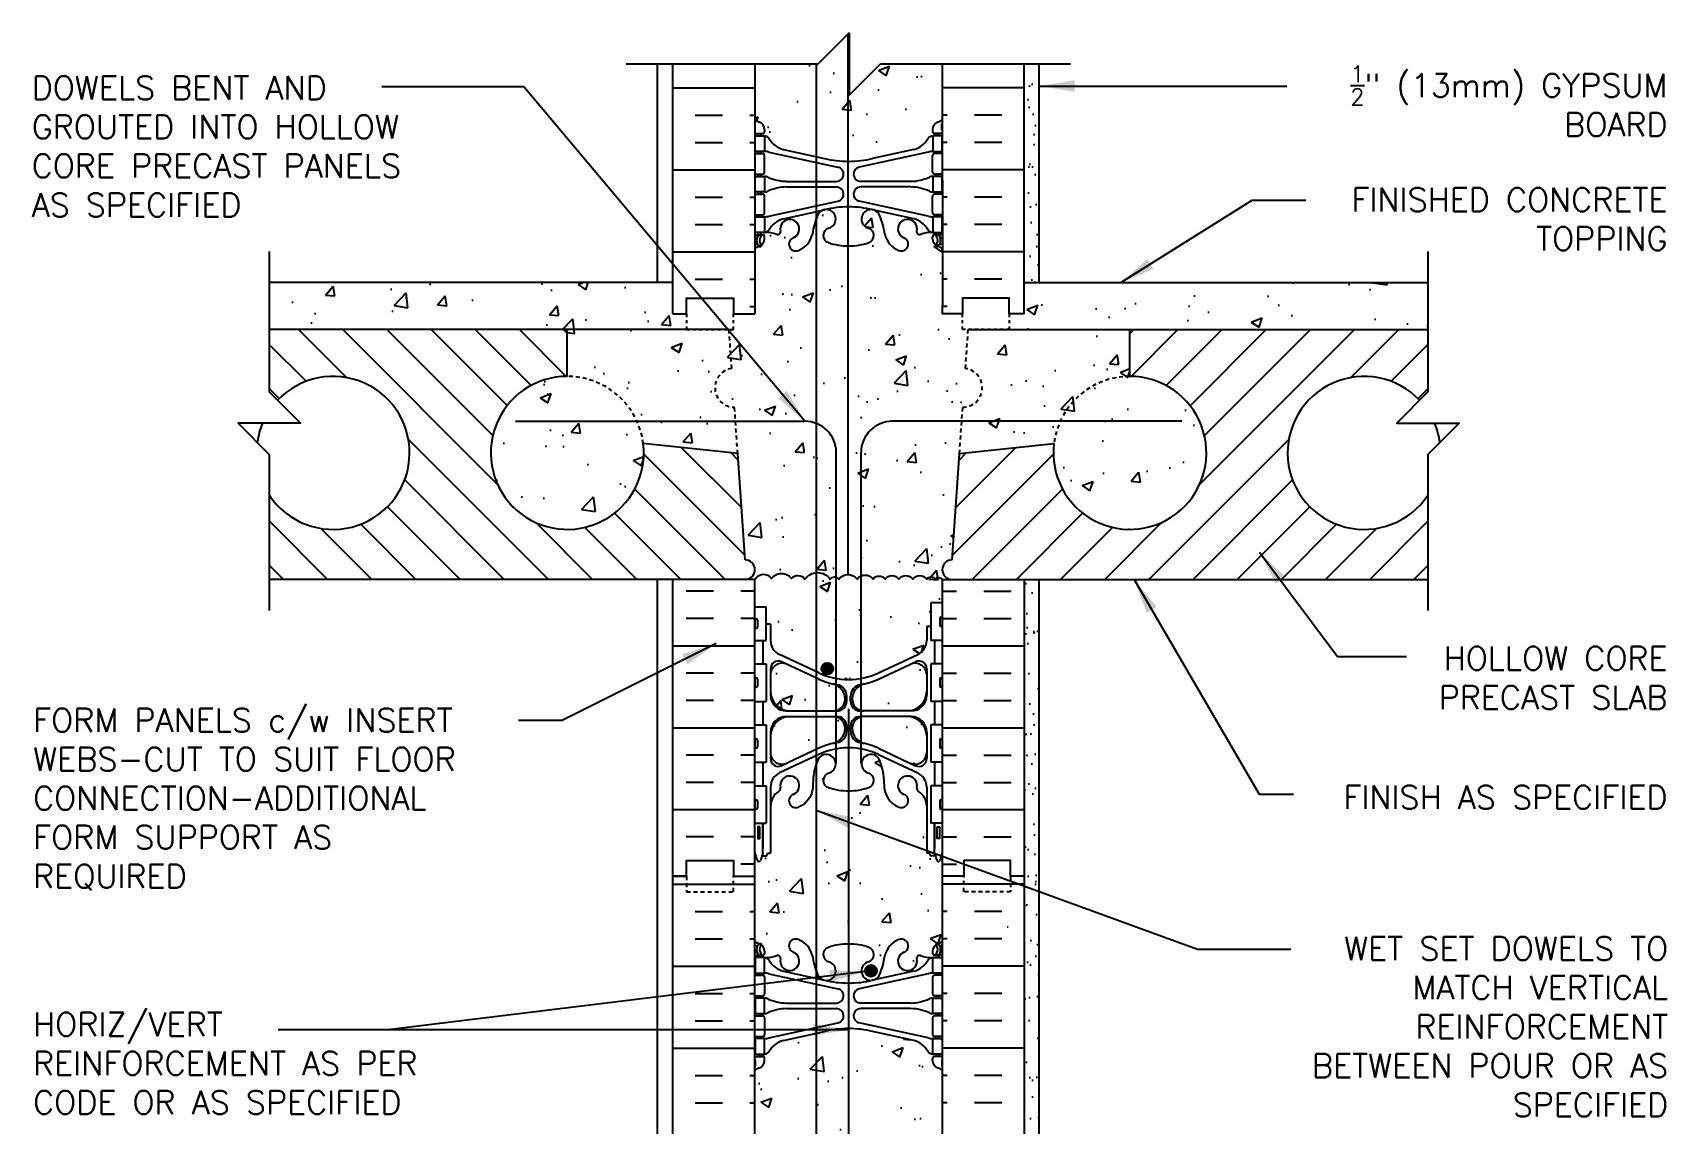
# Model space of a CAD drawing. Header units: inches. Extents: x 64 to 116.3, y 196.6 to 261.
# Drawn here: x 64 to 116.3, y 226.1 to 261 of the extents above; entities that cross this region are included whole.
import ezdxf

# ---------------------------------------------------------------- set-up
doc = ezdxf.new("R2010")
doc.units = ezdxf.units.IN
doc.header["$MEASUREMENT"] = 0
doc.linetypes.add('DASHED2', pattern=[0.375, 0.25, -0.125])
doc.linetypes.add('HIDDEN2', pattern=[0.1875, 0.125, -0.0625])
for name, color, linetype in [('HATCH', 12, 'Continuous'), ('Hidden2', 12, 'HIDDEN2'), ('line25', 2, 'Continuous'), ('LINE3', 3, 'Continuous'), ('LINE50', 5, 'Continuous'), ('LINE9', 9, 'Continuous'), ('TEXT', 4, 'Continuous'), ('Web_Edge', 9, 'Continuous')]:
    doc.layers.add(name, color=color, linetype=linetype)
doc.styles.add('DIM', font='romans.shx', dxfattribs={"width": 0.7})
doc.styles.add('ROMANS', font='romans.shx', dxfattribs={"height": 0.75})
doc.dimstyles.new('ext_12', dxfattribs={"dimscale": 12, "dimtxt": 0.09375, "dimasz": 0.09375, "dimexe": 0.09375, "dimexo": 0.0625, "dimgap": 0.0625, "dimtad": 1, "dimdec": 1, "dimzin": 3, "dimdsep": 46, "dimlunit": 4, "dimtxsty": 'DIM', "dimcen": 0.09, "dimdle": 0.09375, "dimclrt": 4, "dimadec": 0, "dimazin": 0, "dimtfac": 1, "dimtdec": 1, "dimtmove": 2, "dimatfit": 3, "dimfxl": 1, "dimfrac": 2, "dimtolj": 1, "dimtzin": 0, "dimarcsym": 0})
pattern_1 = [(50, (0, 0), (3.5863, -0.31376), [0.375, -4.125]), (355, (0, 0), (-0.693757, 3.76096), [0.3, -3.3]), (100.4514, (0.299, -0.026), (2.892544, 3.4472), [0.3187, -3.50571]), (46.1842, (0, 1), (5.33621, -0.827596), [0.5625, -6.1875]), (96.6356, (0.4447, 0.931), (4.67331, 4.87059), [0.47805, -5.25857]), (351.1842, (0, 1), (4.67331, 4.87059), [0.45, -4.95]), (21, (0.5, 0.75), (2.984535, -2.013094), [0.375, -4.125]), (326, (0.5, 0.75), (1.216577, 3.62575), [0.3, -3.3]), (71.4514, (0.7487, 0.5822), (4.20111, 1.612656), [0.3187, -3.50571]), (37.5, (0, 0), (0.060799, 1.664469), [0, -3.26, 0, -3.35, 0, -3.3125]), (7.5, (0, 0), (1.315348, 1.972059), [0, -1.91, 0, -3.185, 0, -1.2625]), (327.5, (-1.115, 0), (2.669112, -0.1127744), [0, -1.25, 0, -3.9, 0, -5.175]), (317.5, (-1.615, 0), (2.91593, 0.500525), [0, -1.625, 0, -2.59, 0, -3.675])]

msp = doc.modelspace()

# ---------------------------------------------------------------- hatches: boundary and pattern name
at = {"layer": 'HATCH'}
h = msp.add_hatch(dxfattribs=at)
h.set_pattern_fill('AR-CONC', color=256, scale=0.5)
h.set_pattern_definition(pattern_1)
h.paths.add_polyline_path([(93.125, 227.783, 0.082426), (92.981, 227.862, -0.317837), (92.815, 228.098), (92.815, 228.165, -0.414214), (92.877, 228.228), (92.925, 228.228), (92.925, 228.298), (92.82, 228.298, -0.188973), (92.664, 228.392, 0.196323), (92.215, 228.739), (90.893, 229.029, 0.057795), (90.125, 229.118, 0.057795), (89.357, 229.029), (88.035, 228.739, 0.196323), (87.586, 228.392, -0.188973), (87.43, 228.298), (87.325, 228.298), (87.325, 228.228), (87.372, 228.228, -0.414214), (87.435, 228.165), (87.435, 228.098, -0.317837), (87.268, 227.862, 0.082415), (87.125, 227.783), (87.125, 222.22, 0.082415), (87.268, 222.141, -0.317837), (87.435, 221.905), (87.435, 221.838, -0.414214), (87.372, 221.775), (87.325, 221.775), (87.325, 221.705), (87.43, 221.705, -0.188973), (87.586, 221.61, 0.196323), (88.035, 221.264), (89.357, 220.974, 0.057795), (90.125, 220.885, 0.057795), (90.893, 220.974), (92.215, 221.264, 0.196323), (92.664, 221.61, -0.188973), (92.82, 221.705), (92.925, 221.705), (92.925, 221.775), (92.877, 221.775, -0.414214), (92.815, 221.838), (92.815, 221.905, -0.317837), (92.981, 222.141, 0.08242), (93.125, 222.22)])
h.paths.add_polyline_path([(91.125, 218.004), (93.125, 218.004), (93.125, 218.09, 0.064398), (93.015, 218.156), (92.925, 218.156), (92.925, 218.198, -0.249069), (92.815, 218.405), (92.815, 218.473, -0.414214), (92.877, 218.535), (92.925, 218.535), (92.925, 218.605), (92.82, 218.605, 0.10046), (92.426, 218.548, -0.601435), (92.306, 218.653, 2.182095), (91.896, 218.44, -1), (91.733, 218.032, -0.24438), (91.285, 218.552, 0.053157), (91.119, 219.166, 0.223253), (90.918, 219.331), (90.899, 219.336, 0.955472), (90.76, 218.742, -0.735593), (90.773, 218.284, -0.082755), (90.125, 218.176), (90.125, 218.004), (90.125, 217.004)])
h.paths.add_polyline_path([(89.428, 218.307, -0.652503), (89.489, 218.742, 0.955472), (89.351, 219.336), (89.331, 219.331, 0.223253), (89.131, 219.166, 0.053157), (88.965, 218.552, -0.24438), (88.516, 218.032, -1), (88.353, 218.44, 2.182095), (87.943, 218.653, -0.601435), (87.823, 218.548, 0.10046), (87.43, 218.605), (87.325, 218.605), (87.325, 218.535), (87.372, 218.535, -0.414214), (87.435, 218.473), (87.435, 218.405, -0.249069), (87.325, 218.198), (87.325, 218.156), (87.235, 218.156, 0.064398), (87.125, 218.09), (87.125, 218.004), (89.125, 218.004)])
h.paths.add_polyline_path([(92.901, 234.65), (92.775, 234.65, -0.414214), (92.725, 234.7), (92.725, 234.73), (92.625, 234.73), (92.625, 236.245, 0.258958), (92.366, 236.712, -0.31131), (92.309, 236.842, 2.127293), (91.896, 236.618, -1), (91.733, 236.209, -0.325306), (91.266, 236.952, 0.10488), (91.094, 237.763, 1.422913), (90.76, 237.296, -0.735593), (90.773, 236.838, -0.082755), (90.125, 236.73, -0.082755), (89.476, 236.838, -0.735593), (89.489, 237.296, 1.422913), (89.155, 237.763, 0.10488), (88.983, 236.952, -0.325306), (88.516, 236.209, -1), (88.353, 236.618, 2.127293), (87.94, 236.842, -0.31131), (87.884, 236.712, 0.258958), (87.625, 236.245), (87.625, 234.73), (87.525, 234.73), (87.525, 234.7, -0.414214), (87.475, 234.65), (87.349, 234.65), (87.3, 234.5, -0.6), (87.2, 234.5), (87.125, 234.73), (87.125, 234.001), (87.125, 231.912, 0.064398), (87.235, 231.846), (87.325, 231.846), (87.325, 231.805, -0.249069), (87.435, 231.598), (87.435, 231.53, -0.414214), (87.372, 231.468), (87.325, 231.468), (87.325, 231.398), (87.43, 231.398, 0.10046), (87.823, 231.455, -0.601435), (87.943, 231.35, 2.182095), (88.353, 231.563, -1), (88.516, 231.971, -0.24438), (88.965, 231.451, 0.053157), (89.131, 230.836, 0.223253), (89.331, 230.672), (89.351, 230.667, 0.955472), (89.489, 231.261, -0.735593), (89.476, 231.719, -0.082755), (90.125, 231.827, -0.082755), (90.773, 231.719, -0.735593), (90.76, 231.261, 0.955472), (90.899, 230.667), (90.918, 230.672, 0.223253), (91.119, 230.836, 0.053157), (91.285, 231.451, -0.24438), (91.733, 231.971, -1), (91.896, 231.563, 2.182095), (92.306, 231.35, -0.601435), (92.426, 231.455, 0.10046), (92.82, 231.398), (92.925, 231.398), (92.925, 231.468), (92.877, 231.468, -0.414214), (92.815, 231.53), (92.815, 231.598, -0.249069), (92.925, 231.805), (92.925, 231.846), (93.015, 231.846, 0.064414), (93.125, 231.912), (93.125, 234.73), (93.05, 234.5, -0.6), (92.95, 234.5)])
h.paths.add_polyline_path([(90.01, 238.736, 0.413582), (89.635, 239.11), (88.25, 239.11, 0.414214), (87.625, 238.485), (87.625, 237.958, 0.549071), (88.159, 237.619), (89.171, 238.093, -0.053094), (89.621, 238.248, 0.350119)])
h.paths.add_polyline_path([(89.621, 240.153, -0.053094), (89.171, 240.308), (88.159, 240.781, 0.549071), (87.625, 240.442), (87.625, 239.915, 0.414214), (88.25, 239.29), (89.635, 239.29, 0.413582), (90.01, 239.664, 0.350119)])
h.paths.add_polyline_path([(92.625, 239.915), (92.625, 240.442, 0.549071), (92.091, 240.781), (91.078, 240.308, -0.053094), (90.628, 240.153, 0.350119), (90.24, 239.664, 0.413582), (90.615, 239.29), (92, 239.29, 0.414214)])
h.paths.add_polyline_path([(92.625, 238.485, 0.414214), (92, 239.11), (90.615, 239.11, 0.413582), (90.24, 238.736, 0.350119), (90.628, 238.248, -0.053094), (91.078, 238.093), (92.091, 237.619, 0.549071), (92.625, 237.958)])
h.paths.add_polyline_path([(92.76, 242.746), (93.125, 242.746), (93.125, 243.5, 0.512629), (92.905, 243.507, 0.520567), (92.625, 243.507, 0.520567), (92.181, 243.507, 0.520567), (91.737, 243.507, 0.520567), (91.293, 243.507, 0.520567), (90.907, 243.507, 0.520567), (90.396, 243.507, 0.520567), (89.807, 243.507, 0.520567), (89.537, 243.507, 0.520567), (88.726, 243.507, 0.520567), (88.292, 243.526, 0.520567), (87.655, 243.526, 0.571484), (87.125, 243.5), (87.125, 242.626), (87.49, 242.626), (87.49, 242.064), (87.625, 242.064), (87.625, 241.548, 0.291097), (87.913, 241.095), (89.171, 240.506, 0.109869), (90.125, 240.294, 0.109869), (91.078, 240.506), (92.337, 241.095, 0.291097), (92.625, 241.548), (92.625, 242.007), (92.76, 242.007)])
h.paths.add_polyline_path([(93.675, 247.529), (93.779, 249.011, 0.932515), (93.866, 250.254), (93.953, 251.501), (93.77, 251.501), (93.77, 252.001), (93.125, 252.001), (93.126, 252.556), (93.125, 254.09, 0.064926), (93.015, 254.156), (92.925, 254.156), (92.925, 254.198, -0.249069), (92.815, 254.405), (92.815, 254.473, -0.414214), (92.877, 254.535), (92.925, 254.535), (92.925, 254.605), (92.82, 254.605, 0.10046), (92.426, 254.548, -0.601435), (92.306, 254.653, 2.182095), (91.896, 254.44, -1), (91.733, 254.032, -0.24438), (91.285, 254.552, 0.053157), (91.119, 255.166, 1.553132), (90.76, 254.742, -0.735593), (90.773, 254.284, -0.082755), (90.125, 254.176, -0.082755), (89.476, 254.284, -0.735593), (89.489, 254.742, 1.553132), (89.131, 255.166, 0.053157), (88.965, 254.552, -0.24438), (88.516, 254.032, -1), (88.353, 254.44, 2.182095), (87.943, 254.653, -0.601435), (87.823, 254.548, 0.10046), (87.43, 254.605), (87.325, 254.605), (87.325, 254.535), (87.372, 254.535, -0.414214), (87.435, 254.473), (87.435, 254.405, -0.249069), (87.325, 254.198), (87.325, 254.156), (87.235, 254.156, 0.064398), (87.125, 254.09), (87.125, 252.001), (86.437, 252.001), (86.437, 251.501), (86.296, 251.501), (86.384, 250.254, 0.932515), (86.471, 249.011), (86.574, 247.529), (86.812, 244.125, -0.993245), (86.816, 243.5), (87.125, 243.5, -0.571484), (87.655, 243.526, -0.520567), (88.292, 243.526, -0.520567), (88.726, 243.507, -0.520567), (89.537, 243.507, -0.520567), (89.807, 243.507, -0.520567), (90.396, 243.507, -0.520567), (90.907, 243.507, -0.520567), (91.293, 243.507, -0.520567), (91.737, 243.507, -0.520567), (92.181, 243.507, -0.520567), (92.625, 243.507, -0.520567), (92.905, 243.507, -0.512435), (93.125, 243.5), (93.441, 243.5, -1.006894), (93.437, 244.125)])
h.paths.add_polyline_path([(99.132, 250.001), (99.132, 251.501), (93.953, 251.501), (93.866, 250.254, -0.932515), (93.779, 249.011), (93.675, 247.529), (96.699, 247.847, -0.379205)])
h.paths.add_polyline_path([(86.384, 250.254), (86.296, 251.501), (81.117, 251.501), (81.117, 250.001, -0.379205), (83.55, 247.847), (86.574, 247.529), (86.471, 249.011, -0.932515)])
h.paths.add_polyline_path([(93.125, 260.004), (91.145, 260.004), (90.145, 259.004), (90.145, 261.004), (89.145, 260.004), (87.125, 260.004), (87.125, 258.22, 0.082415), (87.268, 258.141, -0.317837), (87.435, 257.905), (87.435, 257.838, -0.414214), (87.372, 257.775), (87.325, 257.775), (87.325, 257.705), (87.43, 257.705, -0.188973), (87.586, 257.61, 0.196323), (88.035, 257.264), (89.357, 256.974, 0.057795), (90.125, 256.885, 0.057795), (90.893, 256.974), (92.215, 257.264, 0.196323), (92.664, 257.61, -0.188973), (92.82, 257.705), (92.925, 257.705), (92.925, 257.775), (92.877, 257.775, -0.414214), (92.815, 257.838), (92.815, 257.905, -0.317837), (92.981, 258.141, 0.082574), (93.125, 258.22)])
h = msp.add_hatch(dxfattribs=at)
h.set_pattern_fill('AR-SAND', color=256, scale=0.5, style=0)
h.set_pattern_definition([(37.5, (0, 2), (-0.0314967, 0.9634119), [0, -0.76, 0, -0.85, 0, -0.8125]), (7.5, (0, 2), (0.8848884, 1.411073), [0, -0.41, 0, -0.685, 0, -0.2625]), (327.5, (-0.615, 2), (1.557071, 0.0028295), [0, -0.25, 0, -0.9, 0, -1.175]), (317.5, (-0.615, 2), (1.503063, 0.438838), [0, -0.125, 0, -0.59, 0, -0.675])])
h.paths.add_polyline_path([(96.229, 260.004), (95.742, 260.004), (95.737, 254.001), (95.75, 254.001), (95.752, 253.001), (96.229, 253.001)])
h = msp.add_hatch(dxfattribs=at)
h.set_pattern_fill('AR-CONC', color=256, scale=0.5)
h.set_pattern_definition(pattern_1)
h.paths.add_polyline_path([(108.675, 253.001), (95.75, 253.001), (95.75, 252.001), (95.27, 252.001), (95.27, 251.501), (108.675, 251.501)])
h.paths.add_polyline_path([(84.5, 253.001), (71.574, 253.001), (71.574, 251.501), (84.937, 251.501), (84.937, 252.001), (84.5, 252.001)])
h = msp.add_hatch(dxfattribs=at)
h.set_pattern_fill('ANSI31', color=256, scale=8, style=0)
h.set_pattern_definition([(135, (221.2139, 44.813), (0.7071068, 0.7071068), [])])
h.paths.add_polyline_path([(71.839, 249.237), (71.574, 249.501), (71.574, 251.501), (81.117, 251.501), (81.117, 250.001, 2.637096), (83.55, 247.847), (86.574, 247.529), (86.575, 247.522), (86.812, 244.126, -1), (86.812, 243.501), (71.581, 243.501), (71.576, 246.196, 2.861697)])
h = msp.add_hatch(dxfattribs=at)
h.set_pattern_fill('ANSI31', color=256, scale=8, style=0)
h.set_pattern_definition([(45, (-40.9646, 44.813), (-0.7071068, 0.7071068), [])])
h.paths.add_polyline_path([(108.41, 249.237), (108.675, 249.501), (108.675, 251.501), (99.132, 251.501), (99.132, 250.001, -2.637096), (96.699, 247.847), (93.675, 247.529), (93.675, 247.522), (93.437, 244.126, 1), (93.437, 243.501), (108.669, 243.501), (108.673, 246.196, -2.861697)])
h = msp.add_hatch(dxfattribs=at)
h.set_pattern_fill('AR-CONC', color=256, scale=0.5)
h.set_pattern_definition(pattern_1)
h.paths.add_polyline_path([(81.117, 250.001, 2.637096), (83.55, 247.847, 0.379205)])
h.paths.add_polyline_path([(99.132, 250.001, 0.379205), (96.699, 247.847, 2.637096)])
h = msp.add_hatch(dxfattribs=at)
h.set_pattern_fill('INSUL', color=256, scale=7, angle=180, style=0)
h.set_pattern_definition([(7e-15, (85.7076, 233.5014), (3e-16, -2.625), []), (7e-15, (85.7076, 232.6264), (3e-16, -2.625), [0.875, -0.875]), (7e-15, (85.7076, 231.7514), (3e-16, -2.625), [0.875, -0.875])])
h.paths.add_polyline_path([(95.75, 244), (93.125, 244), (93.125, 234.001), (93.812, 234.001), (93.812, 234.501), (95.312, 234.501), (95.312, 234.001), (95.75, 234.001)])
h = msp.add_hatch(dxfattribs=at)
h.set_pattern_fill('INSUL', color=256, scale=7, angle=180, style=0)
h.set_pattern_definition([(180, (94.5417, 233.5014), (-3e-16, -2.625), []), (180, (94.5417, 232.6264), (-3e-16, -2.625), [0.875, -0.875]), (180, (94.5417, 231.7514), (-3e-16, -2.625), [0.875, -0.875])])
h.paths.add_polyline_path([(87.125, 243.5), (84.5, 243.5), (84.5, 234.001), (84.937, 234.001), (84.937, 234.501), (86.437, 234.501), (86.437, 234.001), (87.125, 234.001)])
h = msp.add_hatch(dxfattribs=at)
h.set_pattern_fill('AR-SAND', color=256, scale=0.5, style=0)
h.paths.add_polyline_path([(95.75, 218.004), (96.229, 218.004), (96.229, 243.5), (95.75, 243.5)])
at = {"layer": 'LINE3'}
for points in [[(89.255, 240.641, 1), (89.63, 240.641, 1)], [(90.656, 230.967, 1), (91.031, 230.967, 1)]]:
    msp.add_hatch(color=256, dxfattribs=at).paths.add_polyline_path(points)

# ---------------------------------------------------------------- linework, layer by layer
at = {"layer": 'HATCH'}
for p, q in [((84.5, 259.242), (87.125, 259.242)), ((95.75, 259.242), (93.125, 259.242)), ((85.213, 258.367), (86.088, 258.367)), ((86.963, 258.367), (87.125, 258.367)), ((93.286, 258.367), (93.125, 258.367)), ((95.036, 258.367), (94.161, 258.367)), ((85.213, 257.492), (86.088, 257.492)), ((86.963, 257.492), (87.125, 257.492)), ((93.286, 257.492), (93.125, 257.492)), ((95.036, 257.492), (94.161, 257.492)), ((84.5, 256.617), (87.125, 256.617)), ((95.75, 256.617), (93.125, 256.617)), ((85.213, 255.742), (86.088, 255.742)), ((86.963, 255.742), (87.125, 255.742)), ((93.286, 255.742), (93.125, 255.742)), ((95.036, 255.742), (94.161, 255.742)), ((85.213, 254.867), (86.088, 254.867)), ((86.963, 254.867), (87.125, 254.867)), ((93.286, 254.867), (93.125, 254.867)), ((95.036, 254.867), (94.161, 254.867)), ((84.5, 253.992), (87.125, 253.992)), ((95.75, 253.992), (93.125, 253.992)), ((85.213, 253.117), (86.088, 253.117)), ((86.963, 253.117), (87.125, 253.117)), ((93.286, 253.117), (93.125, 253.117)), ((95.036, 253.117), (94.161, 253.117)), ((86.963, 252.242), (87.125, 252.242)), ((93.286, 252.242), (93.125, 252.242)), ((84.5, 233.742), (87.125, 233.742)), ((95.75, 233.742), (93.125, 233.742)), ((85.213, 232.867), (86.088, 232.867)), ((86.963, 232.867), (87.125, 232.867)), ((93.286, 232.867), (93.125, 232.867)), ((95.036, 232.867), (94.161, 232.867)), ((85.213, 231.992), (86.088, 231.992)), ((86.963, 231.992), (87.125, 231.992)), ((93.286, 231.992), (93.125, 231.992)), ((95.036, 231.992), (94.161, 231.992)), ((95.232, 232.364), (95.207, 232.364)), ((84.5, 231.117), (87.125, 231.117)), ((95.75, 231.117), (93.125, 231.117)), ((85.213, 230.242), (86.088, 230.242)), ((86.963, 230.242), (87.125, 230.242)), ((93.286, 230.242), (93.125, 230.242)), ((95.036, 230.242), (94.161, 230.242)), ((85.213, 229.367), (86.088, 229.367)), ((86.963, 229.367), (87.125, 229.367)), ((93.286, 229.367), (93.125, 229.367)), ((95.036, 229.367), (94.161, 229.367)), ((84.5, 228.492), (87.125, 228.492)), ((95.75, 228.492), (93.125, 228.492)), ((85.213, 227.617), (86.088, 227.617)), ((86.963, 227.617), (87.125, 227.617)), ((93.286, 227.617), (93.125, 227.617)), ((95.036, 227.617), (94.161, 227.617)), ((85.213, 226.742), (86.088, 226.742)), ((86.963, 226.742), (87.125, 226.742)), ((93.286, 226.742), (93.125, 226.742)), ((95.036, 226.742), (94.161, 226.742))]:
    msp.add_line(p, q, dxfattribs=at)
msp.add_lwpolyline([(87.125, 243.5, -0.571484), (87.655, 243.526, -0.520567), (88.292, 243.526, -0.520567), (88.726, 243.507, -0.520567), (89.537, 243.507, -0.520567), (89.807, 243.507, -0.520567), (90.396, 243.507, -0.520567), (90.907, 243.507, -0.520567), (91.293, 243.507, -0.520567), (91.737, 243.507, -0.520567), (92.181, 243.507, -0.520567), (92.625, 243.507, -0.520567), (92.905, 243.507, -0.512435), (93.125, 243.5)], format="xyb", dxfattribs=at)
at = {"layer": 'Hidden2'}
for p, q in [((86.384, 250.254), (86.296, 251.501)), ((93.866, 250.254), (93.953, 251.501)), ((86.574, 247.529), (86.471, 249.011)), ((93.675, 247.529), (93.779, 249.011))]:
    msp.add_line(p, q, dxfattribs=at)
for centre, radius, start, end in [((86.471, 249.636), 0.625, 98, 270), ((93.779, 249.636), 0.625, 270, 82), ((81.117, 247.551), 2.45, 6.9321, 90), ((99.132, 247.551), 2.45, 90, 173.0679)]:
    msp.add_arc(centre, radius, start, end, dxfattribs=at)
at = {"layer": 'line25'}
for p, q in [((87.125, 260.004), (87.125, 252.001)), ((93.125, 260.004), (93.126, 252.556)), ((93.126, 252.556), (93.125, 252.001)), ((86.296, 251.501), (71.581, 251.501)), ((81.117, 250.001), (81.117, 251.501)), ((93.953, 251.501), (108.669, 251.501)), ((99.132, 250.001), (99.132, 251.501)), ((86.574, 247.529), (83.55, 247.847)), ((93.675, 247.529), (96.699, 247.847)), ((86.812, 244.126), (86.574, 247.529)), ((93.437, 244.126), (93.675, 247.529)), ((87.125, 243.5), (71.581, 243.501)), ((87.125, 234.001), (87.125, 243.5)), ((93.125, 243.5), (108.669, 243.501)), ((93.125, 243.5), (93.125, 218.004)), ((87.125, 242.626), (87.49, 242.626)), ((87.49, 241.546), (87.49, 242.626)), ((92.76, 242.746), (92.76, 241.546)), ((93.125, 242.746), (92.76, 242.746)), ((87.125, 241.546), (87.49, 241.546)), ((93.125, 241.546), (92.76, 241.546)), ((87.125, 240.796), (87.49, 240.796)), ((87.49, 240.796), (87.49, 239.596)), ((92.76, 240.796), (92.76, 239.596)), ((93.125, 240.796), (92.76, 240.796)), ((87.125, 239.596), (87.49, 239.596)), ((93.125, 239.596), (92.76, 239.596)), ((87.125, 238.846), (87.49, 238.846)), ((87.49, 238.846), (87.49, 237.646)), ((93.125, 238.846), (92.76, 238.846)), ((92.76, 238.846), (92.76, 237.646)), ((87.125, 237.646), (87.49, 237.646)), ((93.125, 237.646), (92.76, 237.646)), ((87.125, 236.896), (87.49, 236.896)), ((87.49, 236.896), (87.49, 235.696)), ((92.76, 236.896), (92.76, 235.696)), ((93.125, 236.896), (92.76, 236.896)), ((87.125, 235.696), (87.49, 235.696)), ((93.125, 235.696), (92.76, 235.696)), ((87.125, 218.004), (87.125, 234.001))]:
    msp.add_line(p, q, dxfattribs=at)
for centre, radius, start, end in [((73.617, 247.551), 2.45, 213.5868, 136.5404), ((81.117, 247.551), 2.45, 90, 6.9321), ((99.132, 247.551), 2.45, 173.0679, 90), ((106.632, 247.551), 2.45, 43.4596, 326.4132), ((73.617, 247.551), 2.45, 157.1802, 172.1595), ((106.632, 247.551), 2.45, 7.8405, 22.8198), ((86.812, 243.812), 0.313, 270, 90), ((93.437, 243.812), 0.313, 90, 270)]:
    msp.add_arc(centre, radius, start, end, dxfattribs=at)
at = {"layer": 'LINE3'}
for p, q in [((90.102, 260.961), (90.102, 243.66)), ((89.081, 260.004), (89.081, 222.215)), ((79.455, 248.563), (88.727, 248.563)), ((100.795, 248.563), (91.522, 248.563)), ((89.727, 237.622), (89.727, 247.563)), ((90.522, 237.622), (90.522, 247.563)), ((90.124, 239.361), (90.125, 219.004))]:
    msp.add_line(p, q, dxfattribs=at)
for centre in [(89.443, 240.641), (90.843, 230.967)]:
    msp.add_circle(centre, 0.188, dxfattribs=at)
for centre, start, end in [((88.727, 247.563), 0, 90), ((91.522, 247.563), 90, 180)]:
    msp.add_arc(centre, 1, start, end, dxfattribs=at)
at = {"layer": 'LINE50'}
for p, q in [((84.5, 252.001), (84.5, 260.004)), ((95.75, 252.001), (95.75, 260.004)), ((95.75, 243.5), (95.75, 218.004)), ((84.5, 217.992), (84.5, 234.001))]:
    msp.add_line(p, q, dxfattribs=at)
for points in [[(84.5, 252.001), (84.937, 252.001), (84.937, 252.501), (86.437, 252.501), (86.437, 252.001), (87.125, 252.001)], [(95.75, 252.001), (95.27, 252.001), (95.27, 252.501), (93.77, 252.501), (93.77, 252.001), (93.125, 252.001)], [(84.937, 234.001), (84.5, 234.001), (84.5, 243.5)], [(84.5, 234.001), (84.937, 234.001), (84.937, 234.501), (86.437, 234.501), (86.437, 234.001), (87.125, 234.001)], [(84.5, 234.001), (84.937, 234.001), (84.937, 234.501), (86.437, 234.501), (86.437, 234.001), (87.125, 234.001)], [(95.75, 234.001), (95.312, 234.001), (95.312, 234.501), (93.812, 234.501), (93.812, 234.001), (93.125, 234.001)]]:
    msp.add_lwpolyline(points, dxfattribs=at)
at = {"layer": 'LINE9'}
for p, q in [((90.145, 261.004), (89.145, 260.004)), ((90.145, 261.004), (90.145, 259.004)), ((83.002, 260.004), (89.145, 260.004)), ((84.002, 253.001), (84.002, 260.004)), ((90.145, 259.004), (91.145, 260.004)), ((91.145, 260.004), (97.229, 260.004)), ((96.229, 253.001), (96.229, 260.004)), ((84.497, 253.001), (71.581, 253.001)), ((95.752, 253.001), (108.669, 253.001)), ((84, 218.004), (84.002, 243.5)), ((96.229, 218.004), (96.229, 243.5)), ((87.125, 242.196), (87.125, 241.976)), ((87.125, 242.141), (87.125, 242.141)), ((87.125, 242.031), (87.125, 242.031)), ((87.165, 242.236), (87.165, 242.236)), ((87.165, 241.936), (87.165, 241.936)), ((87.205, 242.196), (87.205, 241.976)), ((87.625, 242.064), (87.625, 241.548)), ((92.625, 242.007), (92.625, 241.548)), ((93.045, 242.256), (93.045, 242.036)), ((93.085, 242.296), (93.085, 242.296)), ((93.085, 241.996), (93.085, 241.996)), ((93.125, 242.256), (93.125, 242.036)), ((93.125, 242.201), (93.125, 242.201)), ((93.125, 242.091), (93.125, 242.091)), ((89.171, 240.506), (87.913, 241.095)), ((89.171, 240.308), (87.981, 240.865)), ((91.078, 240.506), (92.337, 241.095)), ((91.078, 240.308), (92.269, 240.865)), ((87.125, 240.306), (87.125, 240.086)), ((87.165, 240.346), (87.165, 240.346)), ((87.205, 240.306), (87.205, 240.086)), ((87.625, 240.638), (87.625, 239.79)), ((92.625, 240.638), (92.625, 239.79)), ((93.045, 240.306), (93.045, 240.086)), ((93.085, 240.346), (93.085, 240.346)), ((93.125, 240.306), (93.125, 240.086)), ((87.125, 240.251), (87.125, 240.251)), ((87.125, 240.141), (87.125, 240.141)), ((87.165, 240.046), (87.165, 240.046)), ((90.065, 239.603), (90.065, 239.757)), ((90.185, 239.603), (90.185, 239.757)), ((93.085, 240.046), (93.085, 240.046)), ((93.125, 240.251), (93.125, 240.251)), ((93.125, 240.141), (93.125, 240.141)), ((88.125, 239.29), (89.752, 239.29)), ((92.125, 239.29), (90.497, 239.29)), ((88.125, 239.11), (89.752, 239.11)), ((90.01, 238.735), (90.01, 238.735)), ((90.065, 238.643), (90.065, 238.798)), ((90.185, 238.643), (90.185, 238.798)), ((90.24, 238.735), (90.24, 238.735)), ((92.125, 239.11), (90.497, 239.11)), ((87.125, 238.356), (87.125, 238.136)), ((87.125, 238.301), (87.125, 238.301)), ((87.125, 238.191), (87.125, 238.191)), ((87.205, 238.356), (87.205, 238.136)), ((87.625, 238.61), (87.625, 237.762)), ((92.625, 238.61), (92.625, 237.762)), ((93.045, 238.356), (93.045, 238.136)), ((93.125, 238.356), (93.125, 238.136)), ((93.125, 238.301), (93.125, 238.301)), ((93.125, 238.191), (93.125, 238.191)), ((87.165, 238.096), (87.165, 238.096)), ((89.171, 237.894), (87.913, 237.305)), ((89.171, 238.093), (87.981, 237.535)), ((91.078, 238.093), (92.269, 237.535)), ((91.078, 237.894), (92.337, 237.305)), ((93.085, 238.096), (93.085, 238.096)), ((87.625, 236.852), (87.625, 234.73)), ((92.625, 236.852), (92.625, 234.73)), ((87.125, 236.406), (87.125, 236.186)), ((87.125, 236.351), (87.125, 236.351)), ((87.125, 236.241), (87.125, 236.241)), ((87.165, 236.446), (87.165, 236.446)), ((87.165, 236.146), (87.165, 236.146)), ((87.205, 236.406), (87.205, 236.186)), ((93.045, 236.406), (93.045, 236.186)), ((93.085, 236.446), (93.085, 236.446)), ((93.085, 236.146), (93.085, 236.146)), ((93.125, 236.406), (93.125, 236.186)), ((93.125, 236.351), (93.125, 236.351)), ((93.125, 236.241), (93.125, 236.241)), ((87.375, 234.73), (87.375, 235.696)), ((92.875, 234.73), (92.875, 235.696)), ((87.125, 234.73), (87.2, 234.5)), ((87.375, 234.73), (87.3, 234.5)), ((87.349, 234.65), (87.475, 234.65)), ((87.525, 234.7), (87.525, 234.73)), ((87.525, 234.73), (87.625, 234.73)), ((87.525, 234.7), (87.525, 234.7)), ((92.725, 234.73), (92.625, 234.73)), ((92.725, 234.7), (92.725, 234.73)), ((92.725, 234.7), (92.725, 234.7)), ((92.901, 234.65), (92.775, 234.65)), ((92.875, 234.73), (92.95, 234.5)), ((93.125, 234.73), (93.05, 234.5))]:
    msp.add_line(p, q, dxfattribs=at)
at = {"layer": 'LINE9', "linetype": 'HIDDEN2'}
for p, q in [((84.937, 234.001), (84.937, 233.501)), ((86.437, 233.501), (86.437, 234.001)), ((93.812, 233.501), (93.812, 234.001)), ((95.312, 234.001), (95.312, 233.501)), ((84.937, 233.501), (86.437, 233.501)), ((95.312, 233.501), (93.812, 233.501))]:
    msp.add_line(p, q, dxfattribs=at)
at = {"layer": 'LINE9'}
for points in [[(71.574, 254.001), (71.574, 249.501), (72.574, 248.501), (71.574, 248.501), (70.574, 248.501), (71.574, 247.501), (71.574, 242.501)], [(108.675, 254.001), (108.675, 249.501), (107.675, 248.501), (108.675, 248.501), (109.675, 248.501), (108.675, 247.501), (108.668, 242.501)], [(87.375, 241.546), (87.375, 240.796)], [(92.875, 241.546), (92.875, 240.796)], [(87.375, 239.596), (87.375, 238.846)], [(92.875, 239.596), (92.875, 238.846)], [(87.375, 237.646), (87.375, 236.896)], [(92.875, 237.646), (92.875, 236.896)], [(87.375, 235.696), (87.375, 234.88)], [(92.875, 235.696), (92.875, 234.88)]]:
    msp.add_lwpolyline(points, dxfattribs=at)
at = {"layer": 'LINE9', "linetype": 'DASHED2', "ltscale": 0.15}
for points in [[(84.937, 252.001), (84.937, 252.001), (84.937, 251.501), (86.437, 251.501), (86.437, 252.001), (86.437, 252.001)], [(95.27, 252.001), (95.27, 252.001), (95.27, 251.501), (93.77, 251.501)], [(93.77, 251.501), (93.77, 252.001), (93.77, 252.001)]]:
    msp.add_lwpolyline(points, dxfattribs=at)
at = {"layer": 'LINE9'}
for points in [[(88.983, 236.952, -0.325312), (88.516, 236.209)], [(91.266, 236.952, 0.325312), (91.733, 236.209)]]:
    msp.add_lwpolyline(points, format="xyb", dxfattribs=at)
for points in [[(87.285, 235.58), (87.215, 235.58), (87.215, 235.2), (87.285, 235.2)], [(92.965, 235.58), (93.035, 235.58), (93.035, 235.2), (92.965, 235.2)]]:
    msp.add_lwpolyline(points, close=True, dxfattribs=at)
for centre, radius, start, end in [((87.165, 242.196), 0.04, 90, 180), ((87.165, 241.976), 0.04, 180, 270), ((87.165, 242.196), 0.04, 0, 90), ((87.165, 241.976), 0.04, 270, 0), ((93.085, 242.256), 0.04, 90, 180), ((93.085, 242.036), 0.04, 180, 270), ((93.085, 242.256), 0.04, 360, 90), ((93.085, 242.036), 0.04, 270, 0), ((88.125, 241.548), 0.5, 180, 244.9204), ((92.125, 241.548), 0.5, 295.0796, 360), ((87.875, 240.638), 0.25, 64.9204, 180), ((88, 240.442), 0.375, 64.9204, 180), ((92.25, 240.442), 0.375, 0, 115.0796), ((92.375, 240.638), 0.25, 360, 115.0796), ((87.165, 240.306), 0.04, 90, 180), ((87.165, 240.306), 0.04, 0, 90), ((90.125, 242.544), 2.25, 244.9204, 270), ((90.125, 242.346), 2.25, 244.9204, 260.4613), ((90.125, 242.544), 2.25, 270, 295.0796), ((90.125, 242.346), 2.25, 279.5387, 295.0796), ((93.085, 240.306), 0.04, 90, 180), ((93.085, 240.306), 0.04, 360, 90), ((87.165, 240.086), 0.04, 180, 270), ((87.165, 240.086), 0.04, 270, 0), ((88.25, 239.915), 0.625, 180, 270), ((88.125, 239.79), 0.5, 180, 270), ((89.51, 239.665), 0.5, 0, 77.0773), ((89.69, 239.757), 0.375, 0, 80.4613), ((90.56, 239.757), 0.375, 99.5387, 180), ((90.74, 239.665), 0.5, 102.9227, 180), ((92, 239.915), 0.625, 270, 0), ((92.125, 239.79), 0.5, 270, 360), ((93.085, 240.086), 0.04, 180, 270), ((93.085, 240.086), 0.04, 270, 0), ((89.635, 239.665), 0.375, 270, 0), ((89.752, 239.603), 0.312, 270, 0), ((90.497, 239.603), 0.312, 180, 270), ((90.615, 239.665), 0.375, 180, 270), ((88.25, 238.485), 0.625, 90, 180), ((88.125, 238.61), 0.5, 90, 180), ((89.51, 238.735), 0.5, 282.9227, 0), ((89.635, 238.735), 0.375, 0, 90), ((89.752, 238.798), 0.312, 0, 90), ((90.497, 238.798), 0.312, 90, 180), ((90.615, 238.735), 0.375, 90, 180), ((90.74, 238.735), 0.5, 180, 257.0773), ((92, 238.485), 0.625, 360, 90), ((92.125, 238.61), 0.5, 360, 90), ((87.165, 238.356), 0.04, 90, 180), ((87.165, 238.356), 0.04, 0, 90), ((90.125, 236.055), 2.25, 99.5387, 115.0796), ((89.69, 238.643), 0.375, 279.5387, 0), ((90.56, 238.643), 0.375, 180, 260.4613), ((90.125, 236.055), 2.25, 64.9204, 80.4613), ((93.085, 238.356), 0.04, 90, 180), ((93.085, 238.356), 0.04, 360, 90), ((87.165, 238.136), 0.04, 180, 270), ((87.165, 238.136), 0.04, 270, 0), ((88, 237.958), 0.375, 180, 295.0796), ((87.875, 237.762), 0.25, 180, 295.0796), ((90.983, 236.951), 2, 156.0362, 179.9854), ((89.406, 237.59), 0.305, 285.7253, 145.3297), ((90.125, 235.856), 2.25, 90, 115.0796), ((90.125, 235.856), 2.25, 64.9204, 90), ((90.843, 237.59), 0.305, 34.6703, 254.2747), ((89.266, 236.951), 2, 0.0146, 23.9638), ((92.25, 237.958), 0.375, 244.9204, 360), ((92.375, 237.762), 0.25, 244.9204, 360), ((93.085, 238.136), 0.04, 180, 270), ((93.085, 238.136), 0.04, 270, 0), ((88.125, 236.852), 0.5, 115.0796, 180), ((88.24, 236.901), 0.305, 291.8037, 191.0944), ((89.554, 237.065), 0.24, 105.7253, 251.077), ((90.695, 237.065), 0.24, 288.923, 74.2747), ((92.01, 236.901), 0.305, 348.9056, 248.1963), ((92.125, 236.852), 0.5, 360, 64.9204), ((88.175, 236.245), 0.55, 121.9268, 180), ((87.818, 236.818), 0.125, 301.9268, 11.0944), ((88.435, 236.414), 0.22, 111.8037, 291.8037), ((90.125, 238.73), 2, 251.077, 270), ((90.125, 238.73), 2, 270, 288.923), ((91.815, 236.414), 0.22, 248.1963, 68.1963), ((92.432, 236.818), 0.125, 168.9056, 238.0732), ((92.075, 236.245), 0.55, 360, 58.0732), ((87.165, 236.406), 0.04, 90, 180), ((87.165, 236.186), 0.04, 180, 270), ((87.165, 236.406), 0.04, 0, 90), ((87.165, 236.186), 0.04, 270, 0), ((93.085, 236.406), 0.04, 90, 180), ((93.085, 236.186), 0.04, 180, 270), ((93.085, 236.406), 0.04, 360, 90), ((93.085, 236.186), 0.04, 270, 0), ((87.25, 234.527), 0.0567, 208.0725, 331.9275), ((87.475, 234.7), 0.05, 270, 0), ((92.775, 234.7), 0.05, 180, 270), ((93, 234.527), 0.0567, 208.0725, 331.9275)]:
    msp.add_arc(centre, radius, start, end, dxfattribs=at)
at = {"layer": 'Web_Edge'}
for p, q in [((87.135, 257.895), (87.135, 258.081)), ((93.115, 257.895), (93.115, 258.081)), ((87.125, 257.775), (87.372, 257.775)), ((87.235, 257.705), (87.235, 257.775)), ((87.325, 257.705), (87.325, 257.775)), ((87.435, 257.905), (87.435, 257.838)), ((92.815, 257.905), (92.815, 257.838)), ((93.125, 257.775), (92.877, 257.775)), ((92.925, 257.705), (92.925, 257.775)), ((93.015, 257.705), (93.015, 257.775)), ((87.125, 257.135), (87.372, 257.135)), ((87.235, 257.135), (87.235, 257.205)), ((87.325, 257.135), (87.325, 257.205)), ((87.435, 256.538), (87.435, 257.073)), ((87.574, 257.181), (89.785, 256.7)), ((88.035, 257.264), (89.357, 256.974)), ((92.676, 257.181), (90.464, 256.7)), ((92.215, 257.264), (90.893, 256.974)), ((92.815, 256.538), (92.815, 257.073)), ((93.125, 257.135), (92.877, 257.135)), ((92.925, 257.135), (92.925, 257.205)), ((93.015, 257.135), (93.015, 257.205)), ((87.125, 256.475), (87.372, 256.475)), ((87.235, 256.405), (87.235, 256.475)), ((87.325, 256.405), (87.325, 256.475)), ((88.139, 256.245), (89.736, 256.245)), ((88.139, 256.065), (89.736, 256.065)), ((92.11, 256.245), (90.514, 256.245)), ((92.11, 256.065), (90.514, 256.065)), ((93.125, 256.475), (92.877, 256.475)), ((92.925, 256.405), (92.925, 256.475)), ((93.015, 256.405), (93.015, 256.475)), ((87.125, 255.835), (87.372, 255.835)), ((87.235, 255.835), (87.235, 255.905)), ((87.325, 255.835), (87.325, 255.905)), ((87.435, 255.238), (87.435, 255.773)), ((87.574, 255.129), (89.785, 255.611)), ((92.676, 255.129), (90.464, 255.611)), ((92.815, 255.238), (92.815, 255.773)), ((93.125, 255.835), (92.877, 255.835)), ((92.925, 255.835), (92.925, 255.905)), ((93.015, 255.835), (93.015, 255.905)), ((87.125, 255.175), (87.372, 255.175)), ((87.235, 255.105), (87.235, 255.175)), ((87.325, 255.105), (87.325, 255.175)), ((88.035, 255.046), (89.357, 255.337)), ((92.215, 255.046), (90.893, 255.337)), ((93.125, 255.175), (92.877, 255.175)), ((92.925, 255.105), (92.925, 255.175)), ((93.015, 255.105), (93.015, 255.175)), ((87.125, 254.535), (87.372, 254.535)), ((87.125, 254.435), (87.167, 254.435)), ((87.235, 254.535), (87.235, 254.605)), ((87.325, 254.535), (87.325, 254.605)), ((87.435, 254.405), (87.435, 254.473)), ((92.815, 254.405), (92.815, 254.473)), ((93.125, 254.535), (92.877, 254.535)), ((92.925, 254.535), (92.925, 254.605)), ((93.015, 254.535), (93.015, 254.605)), ((93.125, 254.435), (93.083, 254.435)), ((87.235, 254.156), (87.325, 254.156)), ((87.325, 254.156), (87.325, 254.198)), ((92.925, 254.156), (92.925, 254.198)), ((93.015, 254.156), (92.925, 254.156)), ((87.625, 242.064), (87.49, 242.064)), ((92.625, 242.007), (92.76, 242.007)), ((87.125, 231.568), (87.167, 231.568)), ((87.125, 231.468), (87.372, 231.468)), ((87.235, 231.846), (87.325, 231.846)), ((87.235, 231.468), (87.235, 231.398)), ((87.325, 231.846), (87.325, 231.805)), ((87.325, 231.468), (87.325, 231.398)), ((87.435, 231.598), (87.435, 231.53)), ((92.815, 231.598), (92.815, 231.53)), ((93.125, 231.468), (92.877, 231.468)), ((92.925, 231.846), (92.925, 231.805)), ((93.015, 231.846), (92.925, 231.846)), ((92.925, 231.468), (92.925, 231.398)), ((93.015, 231.468), (93.015, 231.398)), ((93.125, 231.568), (93.083, 231.568)), ((87.235, 230.898), (87.235, 230.828)), ((87.325, 230.898), (87.325, 230.828)), ((87.574, 230.874), (89.785, 230.392)), ((88.035, 230.956), (89.357, 230.666)), ((92.676, 230.874), (90.464, 230.392)), ((92.215, 230.956), (90.893, 230.666)), ((92.925, 230.898), (92.925, 230.828)), ((93.015, 230.898), (93.015, 230.828)), ((87.125, 230.828), (87.372, 230.828)), ((87.435, 230.765), (87.435, 230.23)), ((92.815, 230.765), (92.815, 230.23)), ((93.125, 230.828), (92.877, 230.828)), ((87.125, 230.168), (87.372, 230.168)), ((87.235, 230.168), (87.235, 230.098)), ((87.325, 230.168), (87.325, 230.098)), ((88.139, 229.938), (89.736, 229.938)), ((92.11, 229.938), (90.514, 229.938)), ((93.125, 230.168), (92.877, 230.168)), ((92.925, 230.168), (92.925, 230.098)), ((93.015, 230.168), (93.015, 230.098)), ((87.125, 229.528), (87.372, 229.528)), ((87.235, 229.598), (87.235, 229.528)), ((87.325, 229.598), (87.325, 229.528)), ((87.435, 229.465), (87.435, 228.93)), ((87.574, 228.821), (89.785, 229.303)), ((88.139, 229.758), (89.736, 229.758)), ((92.676, 228.821), (90.464, 229.303)), ((92.11, 229.758), (90.514, 229.758)), ((92.815, 229.465), (92.815, 228.93)), ((93.125, 229.528), (92.877, 229.528)), ((92.925, 229.598), (92.925, 229.528)), ((93.015, 229.598), (93.015, 229.528)), ((87.125, 228.868), (87.372, 228.868)), ((87.235, 228.868), (87.235, 228.798)), ((87.325, 228.868), (87.325, 228.798)), ((88.035, 228.739), (89.357, 229.029)), ((92.215, 228.739), (90.893, 229.029)), ((93.125, 228.868), (92.877, 228.868)), ((92.925, 228.868), (92.925, 228.798)), ((93.015, 228.868), (93.015, 228.798)), ((87.125, 228.228), (87.372, 228.228)), ((87.235, 228.298), (87.235, 228.228)), ((87.325, 228.298), (87.325, 228.228)), ((93.125, 228.228), (92.877, 228.228)), ((92.925, 228.298), (92.925, 228.228)), ((93.015, 228.298), (93.015, 228.228)), ((87.135, 228.108), (87.135, 227.921)), ((87.435, 228.098), (87.435, 228.165)), ((92.815, 228.098), (92.815, 228.165)), ((93.115, 228.108), (93.115, 227.921))]:
    msp.add_line(p, q, dxfattribs=at)
for points in [[(87.13, 257.705), (87.43, 257.705), (87.43, 257.205), (87.13, 257.205)], [(93.12, 257.705), (92.82, 257.705), (92.82, 257.205), (93.12, 257.205)], [(87.13, 256.405), (87.43, 256.405), (87.43, 255.905), (87.13, 255.905)], [(93.12, 256.405), (92.82, 256.405), (92.82, 255.905), (93.12, 255.905)], [(87.13, 255.105), (87.43, 255.105), (87.43, 254.605), (87.13, 254.605)], [(93.12, 255.105), (92.82, 255.105), (92.82, 254.605), (93.12, 254.605)], [(87.13, 230.898), (87.43, 230.898), (87.43, 231.398), (87.13, 231.398)], [(93.12, 230.898), (92.82, 230.898), (92.82, 231.398), (93.12, 231.398)], [(87.13, 229.598), (87.43, 229.598), (87.43, 230.098), (87.13, 230.098)], [(93.12, 229.598), (92.82, 229.598), (92.82, 230.098), (93.12, 230.098)], [(87.13, 228.298), (87.43, 228.298), (87.43, 228.798), (87.13, 228.798)], [(93.12, 228.298), (92.82, 228.298), (92.82, 228.798), (93.12, 228.798)]]:
    msp.add_lwpolyline(points, close=True, dxfattribs=at)
for centre, radius, start, end in [((87.435, 258.612), 0.5, 231.6833, 250.5288), ((87.435, 258.612), 0.6, 238.8907, 238.927), ((87.115, 258.081), 0.02, 360, 58.927), ((87.185, 257.905), 0.25, 0, 70.5288), ((93.065, 257.905), 0.25, 109.4712, 180), ((92.815, 258.612), 0.5, 289.4712, 308.3167), ((93.135, 258.081), 0.02, 121.073, 180), ((92.815, 258.612), 0.6, 301.073, 301.1093), ((87.115, 257.895), 0.02, 299.988, 360), ((87.372, 257.838), 0.0625, 270, 0), ((87.387, 257.459), 0.25, 37.2777, 80.0823), ((88.234, 257.987), 0.75, 210.155, 254.5838), ((92.015, 257.987), 0.75, 285.4162, 329.845), ((92.863, 257.459), 0.25, 99.9177, 142.7223), ((92.877, 257.838), 0.0625, 180, 270), ((93.135, 257.895), 0.02, 180, 240.012), ((87.372, 257.073), 0.0625, 0, 90), ((87.339, 256.209), 1, 76.4291, 84.7991), ((92.91, 256.209), 1, 95.2009, 103.5709), ((92.877, 257.073), 0.0625, 90, 180), ((87.372, 256.538), 0.0625, 270, 0), ((90.125, 260.241), 3.356, 256.7692, 270), ((89.736, 256.475), 0.23, 270, 77.6055), ((90.125, 260.241), 3.356, 270, 283.2308), ((90.514, 256.475), 0.23, 102.3945, 270), ((92.877, 256.538), 0.0625, 180, 270), ((87.426, 256.187), 0.219, 60.4937, 88.92), ((87.426, 256.187), 0.219, 60.4937, 88.92), ((88.17, 257.845), 1.6, 246.5673, 268.9203), ((88.17, 257.845), 1.6, 246.5673, 268.9203), ((88.17, 254.465), 1.6, 91.0797, 113.4327), ((89.736, 255.835), 0.23, 282.3945, 90), ((90.514, 255.835), 0.23, 90, 257.6055), ((92.08, 257.845), 1.6, 271.0797, 293.4327), ((92.08, 257.845), 1.6, 271.0797, 293.4327), ((92.08, 254.465), 1.6, 66.5673, 88.9203), ((92.824, 256.187), 0.219, 91.08, 119.5063), ((92.824, 256.187), 0.219, 91.08, 119.5063), ((87.372, 255.773), 0.0625, 0, 90), ((87.426, 256.124), 0.219, 271.08, 299.5063), ((92.824, 256.124), 0.219, 240.4937, 268.92), ((92.877, 255.773), 0.0625, 90, 180), ((87.372, 255.238), 0.0625, 270, 0), ((87.339, 256.101), 1, 275.2009, 283.5709), ((88.234, 254.323), 0.75, 105.4162, 149.845), ((88.24, 254.723), 0.305, 291.8037, 193.3205), ((91.928, 254.082), 3, 158.8016, 170.9727), ((89.406, 255.036), 0.305, 285.7253, 154.6218), ((90.125, 252.07), 3.356, 90, 103.2308), ((90.125, 252.07), 3.356, 76.7692, 90), ((90.843, 255.036), 0.305, 25.3782, 254.2747), ((88.322, 254.082), 3, 9.0273, 21.1984), ((92.01, 254.723), 0.305, 346.6795, 248.1963), ((92.015, 254.323), 0.75, 30.155, 74.5838), ((92.91, 256.101), 1, 256.4291, 264.7991), ((92.877, 255.238), 0.0625, 180, 270), ((87.167, 254.415), 0.02, 345.8459, 90), ((87.428, 254.351), 0.25, 137.5391, 219.8855), ((87.277, 254.489), 0.045, 317.5391, 137.5391), ((87.428, 254.351), 0.16, 137.5391, 219.9999), ((87.185, 254.405), 0.25, 289.4712, 360), ((87.372, 254.473), 0.0625, 360, 90), ((87.387, 254.851), 0.25, 279.9177, 322.7223), ((87.486, 253.607), 1, 70.0933, 93.2121), ((87.855, 254.632), 0.09, 251.1349, 13.3205), ((88.435, 254.236), 0.22, 111.8037, 291.8037), ((88.24, 254.723), 0.745, 291.8037, 346.7348), ((89.554, 254.511), 0.24, 105.7253, 251.077), ((90.695, 254.511), 0.24, 288.923, 74.2747), ((92.01, 254.723), 0.745, 193.2652, 248.1963), ((91.815, 254.236), 0.22, 248.1963, 68.1963), ((92.394, 254.632), 0.09, 166.6795, 288.8651), ((92.764, 253.607), 1, 86.7879, 109.9067), ((92.863, 254.851), 0.25, 217.2777, 260.0823), ((92.877, 254.473), 0.0625, 90, 180), ((93.065, 254.405), 0.25, 180, 250.5288), ((92.972, 254.489), 0.045, 42.4609, 222.4609), ((92.821, 254.351), 0.16, 320.0001, 42.4609), ((92.821, 254.351), 0.25, 320.1145, 42.4609), ((93.083, 254.415), 0.02, 90, 194.1541), ((87.435, 253.698), 0.6, 114.9252, 121.1093), ((87.435, 253.698), 0.5, 109.4712, 128.3167), ((87.173, 254.26), 0.02, 294.9252, 19.2084), ((87.271, 254.22), 0.045, 218.552, 40.8121), ((90.125, 256.176), 2, 251.077, 270), ((90.125, 256.176), 2, 270, 288.923), ((92.979, 254.22), 0.045, 139.1879, 321.448), ((92.815, 253.698), 0.5, 51.6833, 70.5288), ((93.076, 254.26), 0.02, 160.7916, 245.0748), ((92.815, 253.698), 0.6, 58.8907, 65.0748), ((87.435, 232.305), 0.5, 231.6833, 250.5288), ((88.435, 231.767), 0.22, 68.1963, 248.1963), ((88.24, 231.28), 0.745, 13.2652, 68.1963), ((92.01, 231.28), 0.745, 111.8037, 166.7348), ((91.815, 231.767), 0.22, 291.8037, 111.8037), ((92.815, 232.305), 0.5, 289.4712, 308.3167), ((87.435, 232.305), 0.6, 238.8907, 245.0748), ((87.167, 231.588), 0.02, 270, 14.1541), ((87.428, 231.652), 0.25, 140.1145, 222.4609), ((87.173, 231.742), 0.02, 340.7916, 65.0748), ((87.271, 231.783), 0.045, 319.1879, 141.448), ((87.277, 231.514), 0.045, 222.4609, 42.4609), ((87.185, 231.598), 0.25, 0, 70.5288), ((87.428, 231.652), 0.16, 140.0001, 222.4609), ((87.372, 231.53), 0.0625, 270, 0), ((87.486, 232.396), 1, 266.7879, 289.9067), ((87.387, 231.151), 0.25, 37.2777, 80.0823), ((87.855, 231.371), 0.09, 346.6795, 108.8651), ((88.24, 231.28), 0.305, 166.6795, 68.1963), ((91.928, 231.921), 3, 189.0273, 201.1984), ((89.554, 231.492), 0.24, 108.923, 254.2747), ((90.125, 229.827), 2, 90, 108.923), ((90.125, 229.827), 2, 71.077, 90), ((90.695, 231.492), 0.24, 285.7253, 71.077), ((88.322, 231.921), 3, 338.8016, 350.9727), ((92.01, 231.28), 0.305, 111.8037, 13.3205), ((92.394, 231.371), 0.09, 71.1349, 193.3205), ((92.764, 232.396), 1, 250.0933, 273.2121), ((92.863, 231.151), 0.25, 99.9177, 142.7223), ((93.065, 231.598), 0.25, 109.4712, 180), ((92.877, 231.53), 0.0625, 180, 270), ((92.972, 231.514), 0.045, 137.5391, 317.5391), ((92.979, 231.783), 0.045, 38.552, 220.8121), ((92.821, 231.652), 0.16, 317.5391, 39.9999), ((92.821, 231.652), 0.25, 317.5391, 39.8855), ((93.076, 231.742), 0.02, 114.9252, 199.2084), ((93.083, 231.588), 0.02, 165.8459, 270), ((92.815, 232.305), 0.6, 294.9252, 301.1093), ((87.339, 229.902), 1, 76.4291, 84.7991), ((88.234, 231.679), 0.75, 210.155, 254.5838), ((89.406, 230.967), 0.305, 205.3782, 74.2747), ((90.843, 230.967), 0.305, 105.7253, 334.6218), ((92.015, 231.679), 0.75, 285.4162, 329.845), ((92.91, 229.902), 1, 95.2009, 103.5709), ((87.372, 230.765), 0.0625, 0, 90), ((90.125, 233.933), 3.356, 256.7692, 270), ((89.736, 230.168), 0.23, 270, 77.6055), ((90.125, 233.933), 3.356, 270, 283.2308), ((90.514, 230.168), 0.23, 102.3945, 270), ((92.877, 230.765), 0.0625, 90, 180), ((87.372, 230.23), 0.0625, 270, 0), ((87.426, 229.879), 0.219, 60.4937, 88.92), ((88.17, 231.537), 1.6, 246.5673, 268.9203), ((92.08, 231.537), 1.6, 271.0797, 293.4327), ((92.824, 229.879), 0.219, 91.08, 119.5063), ((92.877, 230.23), 0.0625, 180, 270), ((87.372, 229.465), 0.0625, 0, 90), ((87.426, 229.816), 0.219, 271.08, 299.5063), ((87.426, 229.816), 0.219, 271.08, 299.5063), ((88.17, 228.158), 1.6, 91.0797, 113.4327), ((88.17, 228.158), 1.6, 91.0797, 113.4327), ((89.736, 229.528), 0.23, 282.3945, 90), ((90.514, 229.528), 0.23, 90, 257.6055), ((92.08, 228.158), 1.6, 66.5673, 88.9203), ((92.08, 228.158), 1.6, 66.5673, 88.9203), ((92.824, 229.816), 0.219, 240.4937, 268.92), ((92.824, 229.816), 0.219, 240.4937, 268.92), ((92.877, 229.465), 0.0625, 90, 180), ((87.372, 228.93), 0.0625, 270, 0), ((87.339, 229.793), 1, 275.2009, 283.5709), ((88.234, 228.016), 0.75, 105.4162, 149.845), ((90.125, 225.762), 3.356, 90, 103.2308), ((90.125, 225.762), 3.356, 76.7692, 90), ((92.015, 228.016), 0.75, 30.155, 74.5838), ((92.91, 229.793), 1, 256.4291, 264.7991), ((92.877, 228.93), 0.0625, 180, 270), ((87.372, 228.165), 0.0625, 360, 90), ((87.387, 228.544), 0.25, 279.9177, 322.7223), ((92.863, 228.544), 0.25, 217.2777, 260.0823), ((92.877, 228.165), 0.0625, 90, 180), ((87.115, 228.108), 0.02, 0, 60.012), ((87.115, 227.921), 0.02, 301.073, 0), ((87.435, 227.39), 0.6, 121.073, 121.1093), ((87.435, 227.39), 0.5, 109.4712, 128.3167), ((87.185, 228.098), 0.25, 289.4712, 360), ((93.065, 228.098), 0.25, 180, 250.5288), ((92.815, 227.39), 0.5, 51.6833, 70.5288), ((93.135, 228.108), 0.02, 119.988, 180), ((93.135, 227.921), 0.02, 180, 238.927), ((92.815, 227.39), 0.6, 58.8907, 58.927)]:
    msp.add_arc(centre, radius, start, end, dxfattribs=at)

# ---------------------------------------------------------------- texts
at = {"layer": 'TEXT', "char_height": 0.75, "style": 'ROMANS'}
for s, insert, width, attachment_point in [('\\A1;{\\H0.7x;\\S1/2;}" (13mm) GYPSUM BOARD', (116.35, 258.817), 12.99266, 6), ('DOWELS BENT AND GROUTED INTO HOLLOW CORE PRECAST PANELS AS SPECIFIED', (63.966, 257.364), 13.62291, 4), ('\\A1;FINISHED CONCRETE TOPPING', (116.35, 255.034), 12.99266, 6), ('\\A1;HOLLOW CORE PRECAST SLAB', (116.35, 240.348), 10.94608, 6), ('FORM PANELS c/w INSERT WEBS-CUT TO SUIT FLOOR CONNECTION-ADDITIONAL\\PFORM SUPPORT AS \\PREQUIRED', (64.012, 236.46), 17.8384, 4), ('\\A1;FINISH AS SPECIFIED', (116.35, 236.525), 12.93148, 6), ('WET SET DOWELS TO MATCH VERTICAL REINFORCEMENT BETWEEN POUR OR AS SPECIFIED', (116.373, 229.181), 12.95276, 6), ('HORIZ/VERT REINFORCEMENT AS PER CODE OR AS SPECIFIED', (64.012, 228.006), 15.33694, 4)]:
    msp.add_mtext(s, dxfattribs=dict(at, insert=insert, width=width, attachment_point=attachment_point))

# ---------------------------------------------------------------- leaders
at = {"layer": 'TEXT'}
for points in [[(88.727, 248.563), (79.726, 259.27), (75.182, 259.27)], [(96.241, 259.297), (104.153, 259.297)], [(98.839, 253.001), (103.051, 255.637), (104.764, 255.637)], [(103.279, 244.377), (105.784, 241.028), (107.99, 241.028)], [(99.264, 243.501), (103.27, 236.619), (104.373, 236.619)], [(89.081, 236.113), (101.297, 231.658), (104.288, 231.658)]]:
    msp.add_leader(points, dimstyle='ext_12', override={"dimgap": 0.0625, "dimtad": 0}, dxfattribs=at)
for points in [[(85.886, 241.444), (80.949, 238.985), (79.554, 238.985)], [(90.657, 230.944), (75.376, 229.08), (71.862, 229.08)], [(90.125, 229.08), (75.376, 229.08), (71.862, 229.08)]]:
    msp.add_leader(points, dimstyle='ext_12', dxfattribs=at)

doc.saveas('drawing.dxf')
